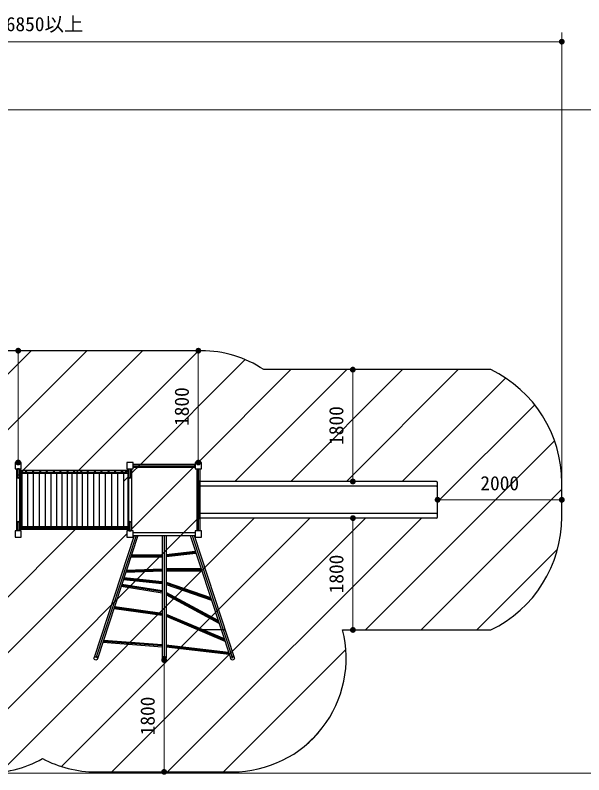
# Model space of a CAD drawing. Units: millimetres on the paper, enlarged 100 times, with parts at other scales. Extents: x 1500 to 40500, y 1500 to 28200.
# Drawn here: x 23559 to 27221, y 4500 to 9391 of the extents above; entities that cross this region are included whole.
import ezdxf
from ezdxf.enums import TextEntityAlignment as Align

# ---------------------------------------------------------------- set-up
doc = ezdxf.new("R2010")
doc.units = ezdxf.units.MM
doc.header["$LTSCALE"] = 100
doc.layers.add('D-STR-DIM\u3000寸法線、寸法値', color=7, linetype='Continuous', lineweight=13)
doc.layers.add('D-STR\u3000構造物外形線', color=1, linetype='Continuous', lineweight=25)
doc.styles.add('ＭＳ ゴシック', font='')
doc.styles.get('ＭＳ ゴシック').set_extended_font_data('MS Gothic')

# ---------------------------------------------------------------- blocks, each defined once
blk = doc.blocks.new('filled_dot')
at = {"color": 0, "linetype": 'Continuous', "lineweight": -2, "const_width": 1.25}
blk.add_lwpolyline([(-0.625, 0, 1), (0.625, 0, 1)], format="xyb", close=True, dxfattribs=at)

msp = doc.modelspace()

# ---------------------------------------------------------------- linework, layer by layer
at = {"layer": 'D-STR-DIM\u3000寸法線、寸法値'}
for p, q in [((27079.8, 6370.2), (27079.8, 9280.9)), ((20354.7, 9220.9), (27079.8, 9220.9)), ((22277.9, 8781.3), (27684.8, 8781.3)), ((23578.8, 6511), (23578.8, 7231)), ((24738.8, 6511), (24738.8, 7231)), ((25733.8, 6389), (25733.8, 7109)), ((26279.8, 6271), (27079.8, 6271)), ((25734.5, 6153), (25734.5, 5433)), ((24518.8, 5238.9), (24518.8, 4518.9)), ((22275.1, 4511.2), (27684.8, 4511.2))]:
    msp.add_line(p, q, dxfattribs=at)
at = {"layer": 'D-STR\u3000構造物外形線'}
for p, q in [((22841.3, 6411), (23661.3, 7231)), ((23290.6, 6501), (24020.6, 7231)), ((23609.8, 6461), (24379.8, 7231)), ((23969, 6461), (24739, 7231)), ((24368.2, 6501), (25040.7, 7173.5)), ((24737.4, 6511), (25335.4, 7109)), ((24974.6, 6389), (25694.6, 7109)), ((26622.3, 7109), (25159.8, 7109)), ((25333.8, 6389), (26053.8, 7109)), ((25693, 6389), (26413, 7109)), ((26052.2, 6389), (26717.9, 7054.6)), ((26279.8, 6257.3), (26905.1, 6882.7)), ((25814.7, 5433), (27033.2, 6651.5)), ((23568.8, 6471), (23568.8, 6071)), ((23568.8, 6471), (23568.8, 6071)), ((23573.4, 6416.4), (23573.4, 6471)), ((23584.3, 6471), (23573.4, 6471)), ((23584.3, 6416.4), (23584.3, 6471)), ((23588.8, 6471), (23588.8, 6071)), ((23588.8, 6071), (23588.8, 6471)), ((23588.8, 6073), (23588.8, 6469)), ((23593.2, 6469), (23588.8, 6469)), ((23593.2, 6469), (23593.2, 6073)), ((23593.2, 6461), (24284.4, 6461)), ((23598.7, 6449.9), (23606.2, 6457.4)), ((24272.3, 6457.4), (23603.7, 6457.4)), ((23951, 6443), (23965.4, 6457.4)), ((24284.4, 6469), (24284.4, 6073)), ((24284.4, 6469), (24288.8, 6469)), ((24288.8, 6471), (24288.8, 6071)), ((24288.8, 6471), (24288.8, 6071)), ((24288.8, 6469), (24288.8, 6073)), ((24293.4, 6471), (24304.3, 6471)), ((24293.4, 6416.4), (24293.4, 6471)), ((24304.3, 6416.4), (24304.3, 6471)), ((24308.8, 6441.6), (24368.2, 6501)), ((24308.8, 6082.4), (24718.8, 6492.4)), ((24308.8, 6471), (24308.8, 6071)), ((24308.8, 6471), (24308.8, 6071)), ((24318.8, 6501), (24718.8, 6501)), ((24318.8, 6496.4), (24718.8, 6496.4)), ((24318.8, 6485.5), (24718.8, 6485.5)), ((24318.8, 6481), (24718.8, 6481)), ((24728.8, 6471), (24728.8, 6071)), ((24737.9, 6471), (24737.9, 6071)), ((24748.8, 6471), (24748.8, 6071)), ((23568.8, 6420), (23591.8, 6443)), ((23593.2, 6443), (24284.4, 6443)), ((23603.3, 6099), (23603.3, 6443)), ((23603.7, 6446.5), (24272.3, 6446.5)), ((23640.3, 6099), (23640.3, 6443)), ((23678.1, 6099), (23678.1, 6443)), ((23716, 6099), (23716, 6443)), ((23753.9, 6099), (23753.9, 6443)), ((23791.2, 6099), (23791.2, 6443)), ((23827.4, 6099), (23827.4, 6443)), ((23862.3, 6099), (23862.3, 6443)), ((23895.4, 6099), (23895.4, 6443)), ((23926.4, 6099), (23926.4, 6443)), ((23958, 6099), (23958, 6443)), ((23992.2, 6099), (23992.2, 6443)), ((24027.6, 6099), (24027.6, 6443)), ((24064.9, 6099), (24064.9, 6443)), ((24102.8, 6099), (24102.8, 6443)), ((24141.9, 6099), (24141.9, 6443)), ((24181.3, 6099), (24181.3, 6443)), ((24220.1, 6099), (24220.1, 6443)), ((24258.5, 6099), (24258.5, 6443)), ((24258.5, 6391.3), (24284.4, 6417.2)), ((24748.8, 6153), (24748.8, 6389)), ((24751.2, 6389), (24748.8, 6389)), ((24751.2, 6153), (24751.2, 6389)), ((26271.8, 6389), (24753.2, 6389)), ((26271.8, 6359), (24753.2, 6359)), ((26279.8, 6161), (26279.8, 6381)), ((27079.8, 6161), (27079.8, 6381)), ((26173.9, 5433), (27079.8, 6338.9)), ((24748.8, 6153), (24748.8, 6271)), ((24738.6, 6153), (24748.8, 6163.2)), ((26271.8, 6183), (24753.2, 6183)), ((23128.1, 4542.5), (24738, 6152.3)), ((23460.5, 4515.6), (25097.8, 6153)), ((23573.4, 6125.5), (23573.4, 6071)), ((23584.3, 6125.5), (23584.3, 6071)), ((23857.3, 4553.2), (25457, 6153)), ((24182.1, 4518.9), (25816.2, 6153)), ((24293.4, 6125.5), (24293.4, 6071)), ((24304.3, 6125.5), (24304.3, 6071)), ((24541.3, 4518.9), (26175.4, 6153)), ((24751.2, 6153), (24748.8, 6153)), ((26271.8, 6153), (24753.2, 6153)), ((23370.9, 5503.7), (23948.2, 6081)), ((23584.3, 6071), (23573.4, 6071)), ((23584.3, 6071), (23573.4, 6071)), ((23579, 6071), (23588.8, 6080.8)), ((23593.2, 6073), (23588.8, 6073)), ((23593.2, 6099), (24284.4, 6099)), ((23593.2, 6081), (24284.4, 6081)), ((23598.3, 6090.3), (23607, 6099)), ((23603.7, 6095.4), (24273.7, 6095.4)), ((24272.7, 6084.5), (23603.7, 6084.5)), ((23951.7, 6084.5), (23966.2, 6099)), ((24284.4, 6073), (24288.8, 6073)), ((24293.4, 6071), (24304.3, 6071)), ((24293.4, 6071), (24304.3, 6071)), ((24299.4, 6073), (24304.3, 6077.8)), ((22892.5, 4666), (24278.8, 6052.4)), ((24324.8, 6041), (24067.3, 5254.7)), ((24337.6, 6041), (24078.8, 5251)), ((24350.3, 6041), (24090.3, 5247.2)), ((24318.8, 6061), (24718.8, 6061)), ((24318.8, 6041), (24718.8, 6041)), ((24506.7, 6041), (24506.7, 5251)), ((24518.8, 6041), (24518.8, 5251)), ((24530.9, 6041), (24530.9, 5251)), ((24686.1, 6041), (24947.3, 5247.2)), ((24698.8, 6041), (24958.8, 5251)), ((24711.6, 6041), (24970.3, 5254.8)), ((24530.9, 5918.7), (24719.1, 5940.5)), ((24530.9, 5911.9), (24721.3, 5933.9)), ((24530.9, 5905), (24723.5, 5927.3)), ((26533.1, 5433), (27052.4, 5952.3)), ((24305.2, 5903.4), (24506.7, 5903.4)), ((24307.5, 5910.2), (24506.7, 5910.2)), ((24309.7, 5917), (24506.7, 5917)), ((24506.7, 5825.3), (24276.7, 5816.2)), ((24757, 5825.6), (24530.9, 5825.6)), ((24506.7, 5811.7), (24272.2, 5802.5)), ((24506.7, 5818.5), (24274.4, 5809.3)), ((24759.2, 5818.8), (24530.9, 5818.8)), ((24761.4, 5812), (24530.9, 5812)), ((24506.7, 5684.2), (24247, 5725.5)), ((24257.2, 5756.8), (24506.7, 5731.8)), ((24259.4, 5763.4), (24506.7, 5738.6)), ((24261.6, 5770), (24506.7, 5745.4)), ((24530.9, 5740.3), (24817.6, 5641.5)), ((24530.9, 5733.1), (24820.2, 5633.4)), ((24530.9, 5725.9), (24822.9, 5625.2)), ((24506.7, 5670.4), (24242.7, 5712.5)), ((24506.7, 5677.3), (24244.8, 5719)), ((24866, 5494.2), (24530.9, 5674.8)), ((24869.1, 5484.8), (24530.9, 5667)), ((24872.2, 5475.5), (24530.9, 5659.3)), ((24198.4, 5577.1), (24506.7, 5535.1)), ((24200.5, 5583.7), (24506.7, 5542)), ((24196.2, 5570.6), (24506.7, 5528.3)), ((24530.9, 5535.6), (24904.5, 5377.5)), ((24530.9, 5528.2), (24907.3, 5368.9)), ((24530.9, 5520.8), (24910.1, 5360.3)), ((24911.7, 5433), (24753.2, 5433)), ((25667.9, 5433), (26622.3, 5433)), ((24506.7, 5322.9), (24124.6, 5352)), ((24506.7, 5329.7), (24126.8, 5358.6)), ((24506.7, 5336.5), (24129, 5365.3)), ((24933.7, 5288.7), (24530.9, 5335.2)), ((24936, 5281.6), (24530.9, 5328.4)), ((24938.3, 5274.5), (24530.9, 5321.5)), ((24900.6, 4518.9), (25688.8, 5307.1)), ((25440.8, 4699.9), (25509.9, 4769)), ((24078.8, 4518.9), (24958.8, 4518.9))]:
    msp.add_line(p, q, dxfattribs=at)
msp.add_lwpolyline([(24758.8, 7231), (23598.8, 7231), (23193.3, 7231)], dxfattribs=at)
for points in [[(23558.8, 6511), (23558.8, 6471), (23598.8, 6471), (23598.8, 6511)], [(24278.8, 6511), (24278.8, 6471), (24318.8, 6471), (24318.8, 6511)], [(24718.8, 6511), (24718.8, 6471), (24758.8, 6471), (24758.8, 6511)], [(23558.8, 6071), (23558.8, 6031), (23598.8, 6031), (23598.8, 6071)], [(24278.8, 6071), (24278.8, 6031), (24318.8, 6031), (24318.8, 6071)], [(24718.8, 6071), (24718.8, 6031), (24758.8, 6031), (24758.8, 6071)]]:
    msp.add_lwpolyline(points, close=True, dxfattribs=at)
for centre, radius in [((23630.2, 6452), 3.18), ((23675.4, 6452), 3.18), ((23719.4, 6452), 3.18), ((23763.4, 6452), 3.18), ((23807.4, 6452), 3.18), ((23851.4, 6452), 3.18), ((23895.4, 6452), 3.18), ((23939.4, 6452), 3.18), ((23983.4, 6452), 3.18), ((24027.4, 6452), 3.18), ((24071.4, 6452), 3.18), ((24115.4, 6452), 3.18), ((24159.4, 6452), 3.18), ((24203.4, 6452), 3.18), ((24247.4, 6452), 3.18), ((24743.4, 6389), 5.44), ((24743.4, 6153), 5.44), ((23630.2, 6090), 3.18), ((23675.4, 6090), 3.18), ((23719.4, 6090), 3.18), ((23763.4, 6090), 3.18), ((23807.4, 6090), 3.18), ((23851.4, 6090), 3.18), ((23895.4, 6090), 3.18), ((23939.4, 6090), 3.18), ((23983.4, 6090), 3.18), ((24027.4, 6090), 3.18), ((24071.4, 6090), 3.18), ((24115.4, 6090), 3.18), ((24159.4, 6090), 3.18), ((24203.4, 6090), 3.18), ((24247.4, 6090), 3.18), ((24078.8, 5251), 12.1), ((24518.8, 5251), 12.1), ((24958.8, 5251), 12.1)]:
    msp.add_circle(centre, radius, dxfattribs=at)
for centre, radius, start, end in [((24758.8, 6511), 720, 56.1559, 90), ((26271.8, 6381), 808, 360, 64.2885), ((23603.7, 6452), 5.44, 90, 270), ((23603.7, 6452), 5.44, 270, 90), ((24273.9, 6452), 5.44, 90, 270), ((24273.9, 6452), 5.44, 270, 90), ((23578.8, 6416.4), 5.44, 180, 0), ((24298.8, 6416.4), 5.44, 180, 0), ((24753.2, 6387), 2, 90, 180), ((24753.4, 6361), 2, 180, 270), ((26271.8, 6381), 8, 0, 90), ((26271.8, 6367), 8, 270, 0), ((24753.4, 6181), 2, 90, 180), ((26271.8, 6175), 8, 0, 90), ((23578.8, 6125.5), 5.44, 0, 180), ((24298.8, 6125.5), 5.44, 0, 180), ((24753.2, 6155), 2, 180, 270), ((26271.8, 6161), 8, 270, 0), ((26271.8, 6161), 808, 295.7115, 360), ((23603.7, 6090), 5.44, 90, 270), ((24273.9, 6090), 5.44, 90, 270), ((24273.9, 6090), 5.44, 270, 90), ((24958.8, 5251), 732.1, 270, 14.3947), ((23378.8, 5231), 720, 268.4083, 299.5986), ((24078.8, 5251), 732.1, 241.9399, 270)]:
    msp.add_arc(centre, radius, start, end, dxfattribs=at)

# ---------------------------------------------------------------- block references
at = {"layer": 'D-STR-DIM\u3000寸法線、寸法値', "xscale": 15, "yscale": 15}
for p, rotation in [((27079.8, 9220.9), 180), ((23578.8, 7231), 270), ((24738.8, 7231), 270), ((25733.8, 7109), 270), ((23578.8, 6511), 90), ((24738.8, 6511), 90), ((25733.8, 6389), 90), ((27079.8, 6271), 180), ((25734.5, 6153), 270), ((25734.5, 5433), 90), ((24518.8, 5238.9), 270), ((24518.8, 4518.9), 90)]:
    msp.add_blockref('filled_dot', p, dxfattribs=dict(at, rotation=rotation))
msp.add_blockref('filled_dot', (26279.8, 6271), dxfattribs=at)

# ---------------------------------------------------------------- texts
at = {"layer": 'D-STR-DIM\u3000寸法線、寸法値', "style": 'ＭＳ ゴシック'}
for s, p in [('16850以上', (23717.3, 9334.1)), ('2000', (26679.8, 6377.9))]:
    msp.add_text(s, height=91.64, dxfattribs=at).set_placement(p, align=Align.MIDDLE_CENTER)
for p in [(24631.9, 6871), (25626.9, 6749), (25627.6, 5793), (24411.9, 4878.9)]:
    msp.add_text('1800', height=91.64, rotation=90, dxfattribs=at).set_placement(p, align=Align.MIDDLE_CENTER)

doc.saveas('drawing.dxf')
